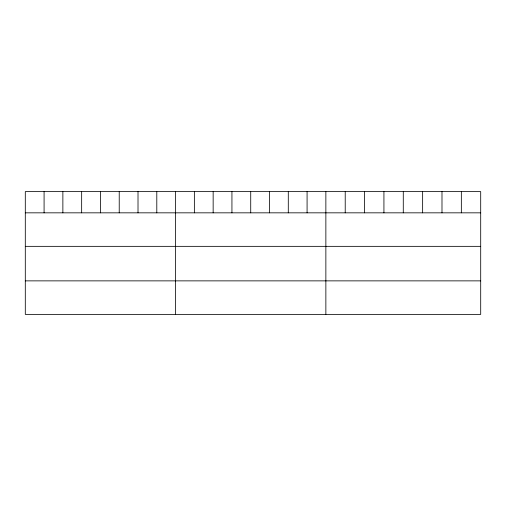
<?xml version="1.0" encoding="UTF-8"?>
<svg xmlns="http://www.w3.org/2000/svg" width="506" height="506" viewBox="0 0 506 506"><rect width="100%" height="100%" fill="white"/><g stroke="black" fill="none" stroke-linecap="round" stroke-linejoin="round"><path stroke-width="0.76" d="M480.7 212.836L480.7 314.378L25.3 314.378L25.3 191.622L480.7 191.622L480.7 212.836L25.3 212.836M25.3 246.346L480.7 246.346M25.3 280.868L480.7 280.868M461.345 191.622L461.345 212.836M441.991 191.622L441.991 212.836M422.637 191.622L422.637 212.836M403.282 191.622L403.282 212.836M383.927 191.622L383.927 212.836M364.573 191.622L364.573 212.836M345.218 191.622L345.218 212.836M325.864 191.622L325.864 314.378M307.079 191.622L307.079 212.836M288.293 191.622L288.293 212.836M269.508 191.622L269.508 212.836M250.723 191.622L250.723 212.836M231.938 191.622L231.938 212.836M213.152 191.622L213.152 212.836M194.367 191.622L194.367 212.836M175.582 191.622L175.582 314.378M156.797 191.622L156.797 212.836M138.011 191.622L138.011 212.836M119.226 191.622L119.226 212.836M100.441 191.622L100.441 212.836M81.656 191.622L81.656 212.836M62.87 191.622L62.87 212.836M44.085 191.622L44.085 212.836"/></g></svg>
